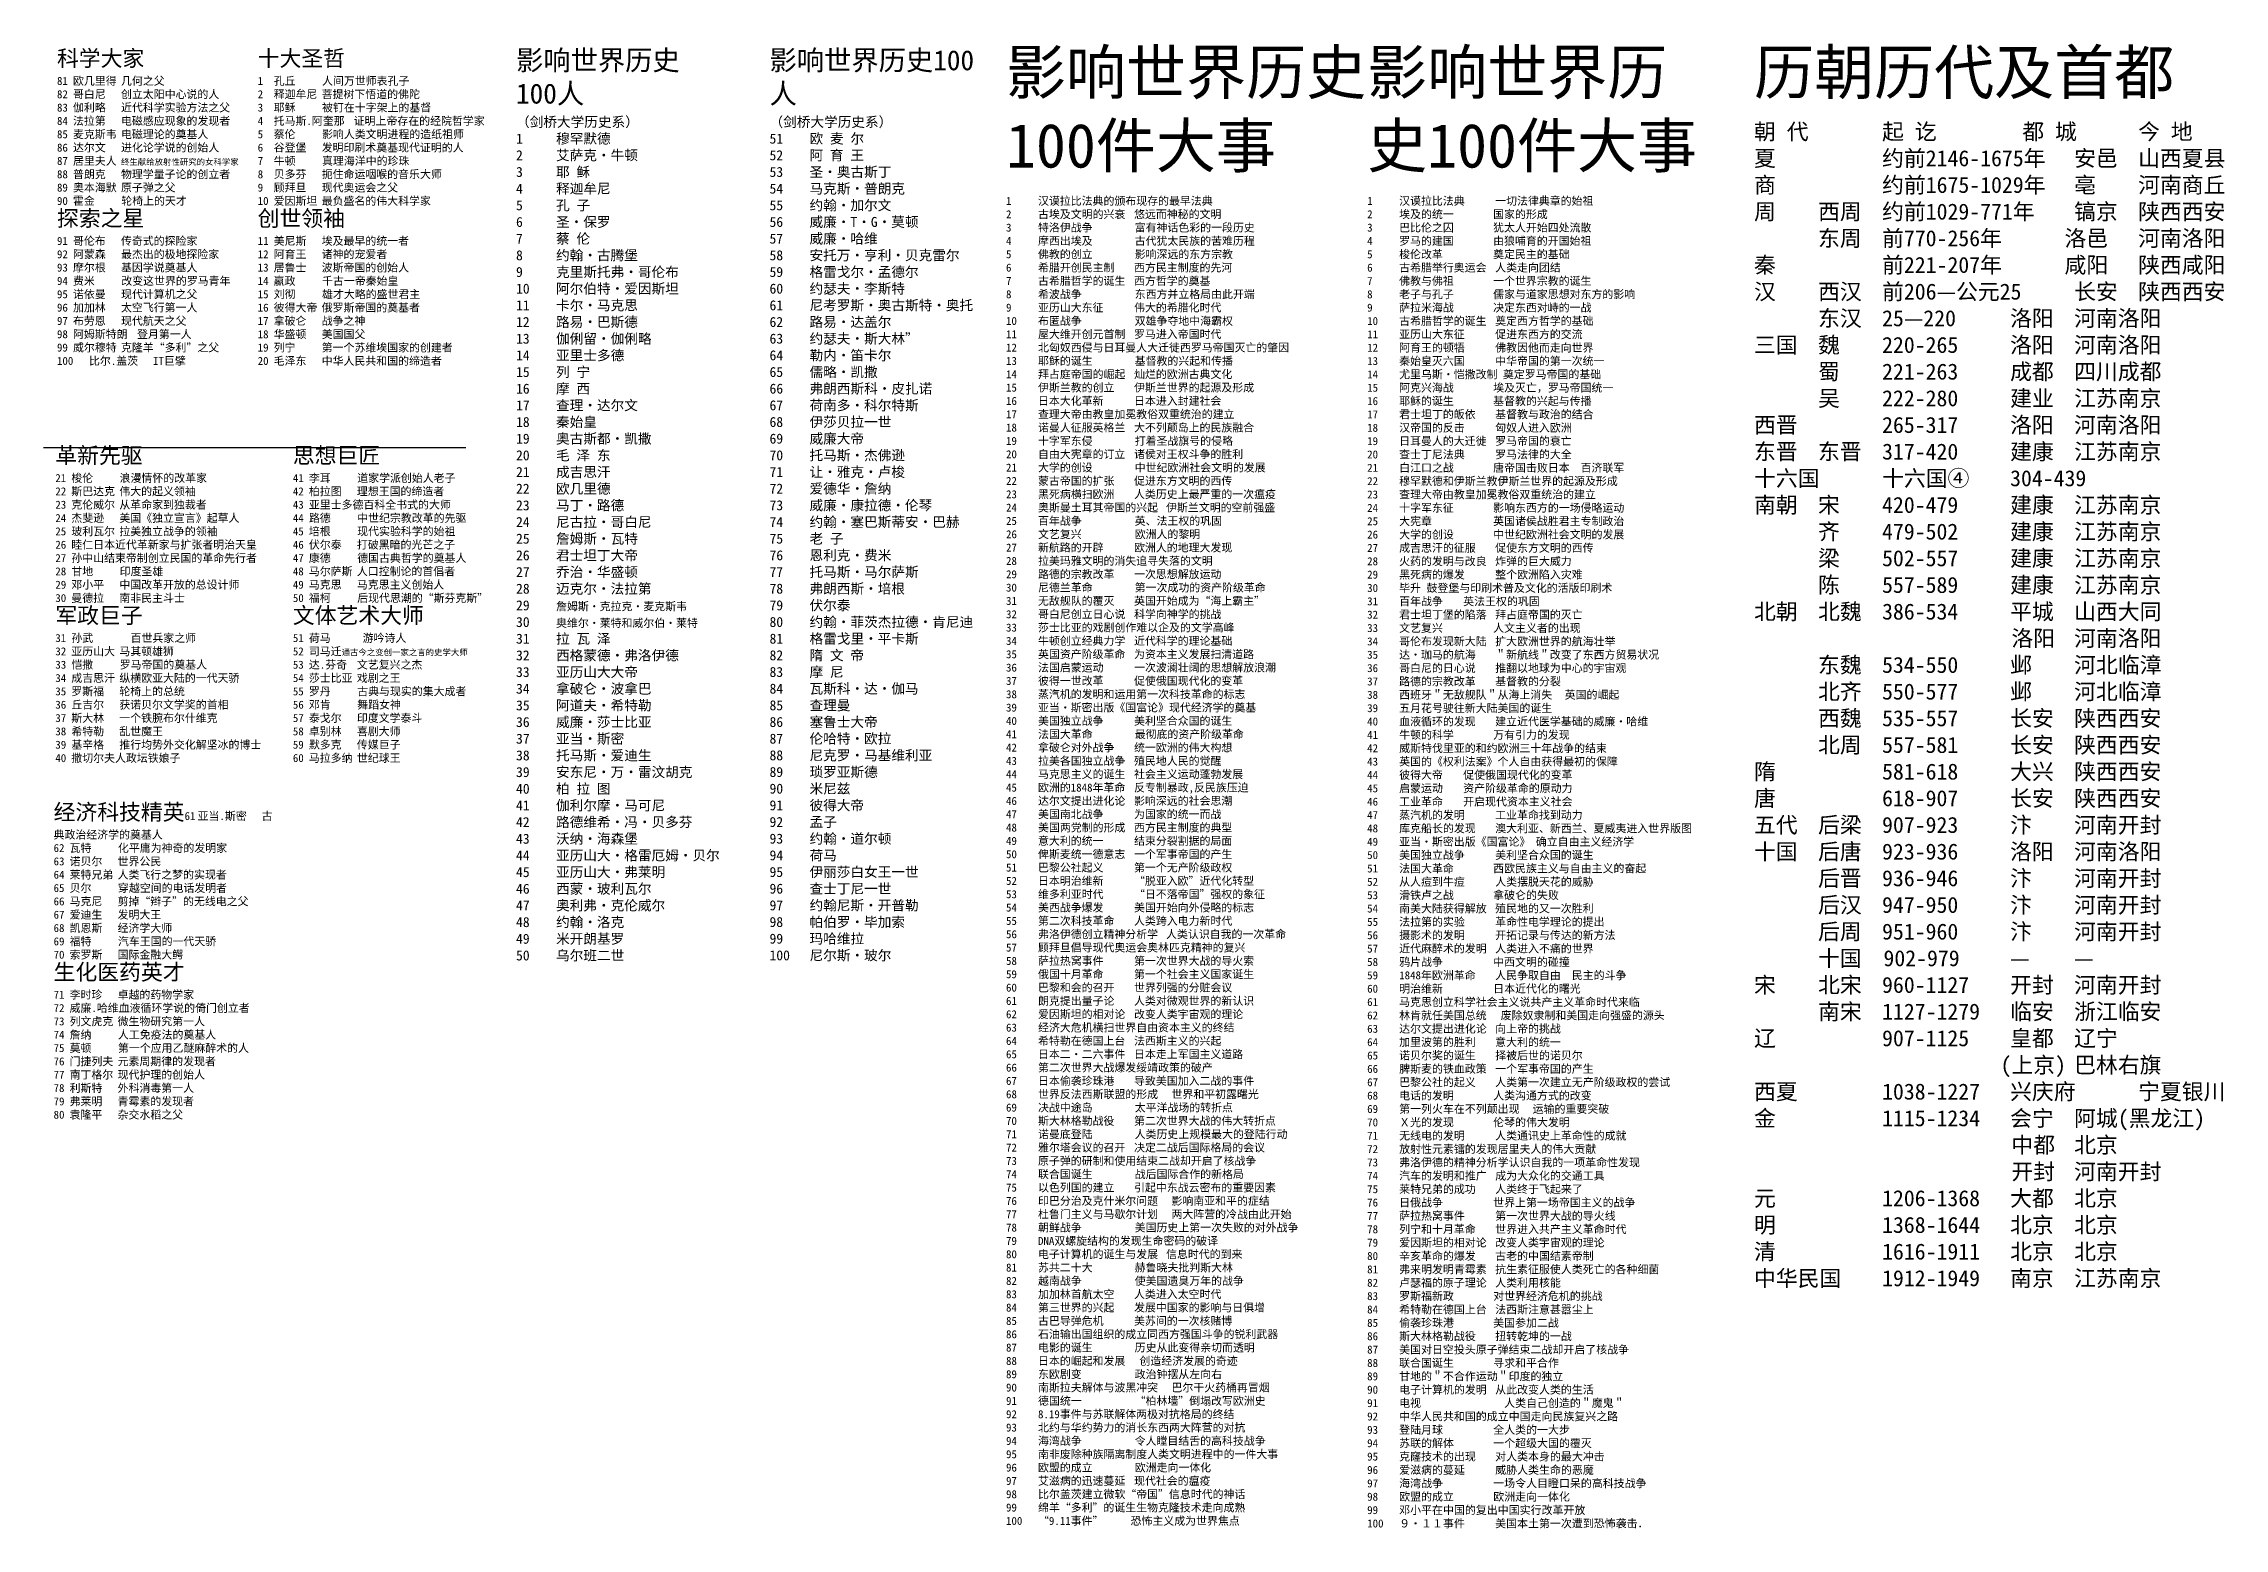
# Model space of a CAD drawing. Header units: millimetres. Extents: x 832 to 8037, y -157 to 740.
# Drawn here: x 7492 to 8037, y 202 to 573 of the extents above; entities that cross this region are included whole.
import ezdxf

# ---------------------------------------------------------------- set-up
doc = ezdxf.new("R2010")
doc.units = ezdxf.units.MM
doc.header["$LTSCALE"] = 0.3
doc.layers.add('event', color=7, linetype='Continuous')
doc.styles.get("Standard").update_dxf_attribs({"font": ''})
doc.styles.get('Standard').set_extended_font_data('SimSun')

msp = doc.modelspace()

# ---------------------------------------------------------------- linework, layer by layer
at = {"layer": 'event'}
msp.add_line((7492.112, 472.006), (7597.641, 472.006), dxfattribs=at)

# ---------------------------------------------------------------- texts
at = {"layer": 'event', "attachment_point": 1}
for s, insert, char_height, width in [('{\\fSimSun|b0|i0|c134|p2;\\H5.5x;影响世界历史100件大事\\P\\H0.1818x;1^I\\C1;汉谟拉比法典的颁布\\C256;现存的最早法典\\P2^I\\C1;古埃及文明的兴衰^I\\C256;悠远而神秘的文明\\P3^I\\C1;特洛伊战争^I\\C256;      富有神话色彩的一段历史\\P4^I\\C1;摩西出埃及\\C256;^I      古代犹太民族的苦难历程\\P5^I\\C1;佛教的创立^I\\C256;      影响深远的东方宗教\\P6^I\\C1;希腊开创民主制\\C256;^I西方民主制度的先河\\P7^I\\C1;古希腊哲学的诞生^I\\C256;西方哲学的奠基\\P8^I\\C1;希波战争\\C256;^I      东西方并立格局由此开端\\P9^I\\C1;亚历山大东征\\C256;^I伟大的希腊化时代\\P10^I\\C1;布匿战争\\C256;^I      双雄争夺地中海霸权\\P11^I\\C1;屋大维开创元首制^I\\C256;罗马进入帝国时代\\P12^I\\C1;北匈奴西侵与日耳曼人大迁徙\\C256;西罗马帝国灭亡的肇因\\P13^I\\C1;耶稣的诞生\\C256;^I      基督教的兴起和传播\\P14^I\\C1;拜占庭帝国的崛起\\C256;^I灿烂的欧洲古典文化\\P15^I\\C1;伊斯兰教的创立^I\\C0;伊斯兰世界的起源及形成\\P\\C256;16\\C1;^I日本大化革新^I\\C256;日本进入封建社会\\P17^I\\C1;查理大帝由教皇加冕\\C256;教俗双重统治的建立\\P18^I\\C1;诺曼人征服英格兰\\C256;^I大不列颠岛上的民族融合\\P19^I\\C1;十字军东侵^I\\C256;      打着圣战旗号的侵略\\P20^I\\C1;自由大宪章的订立^I\\C256;诸侯对王权斗争的胜利\\P21^I\\C1;大学的创设^I\\C256;      中世纪欧洲社会文明的发展\\P22^I\\C1;蒙古帝国的扩张^I\\C256;促进东方文明的西传\\P23^I\\C1;黑死病横扫欧洲\\C256;^I人类历史上最严重的一次瘟疫\\P24^I\\C1;奥斯曼土耳其帝国的兴起^I\\C256;伊斯兰文明的空前强盛\\P25^I\\C1;百年战争^I\\C256;      英、法王权的巩固\\P26^I\\C1;文艺复兴\\C256;^I      欧洲人的黎明\\P27^I\\C1;新航路的开辟\\C256;^I欧洲人的地理大发现\\P28^I\\C1;拉美玛雅文明的消失\\C256;追寻失落的文明\\P29^I\\C1;路德的宗教改革\\C256;^I一次思想解放运动\\P30^I\\C5;尼德兰革命^I\\C256;      第一次成功的资产阶级革命\\P31^I\\C5;无敌舰队的覆灭^I\\C256;英国开始成为“海上霸主”\\P32^I\\C5;哥白尼创立日心说^I\\C256;科学向神学的挑战\\P33^I\\C5;莎士比亚的戏剧创作\\C256;难以企及的文学高峰\\P34^I\\C5;牛顿创立经典力学^I\\C256;近代科学的理论基础\\P35^I\\C5;英国资产阶级革命^I\\C256;为资本主义发展扫清道路\\P36^I\\C5;法国启蒙运动\\C256;^I一次波澜壮阔的思想解放浪潮\\P37^I\\C5;彼得一世改革\\C256;^I促使俄国现代化的变革\\P38^I\\C5;蒸汽机的发明和运用\\C256;第一次科技革命的标志\\P39^I\\C5;亚当·斯密出版《国富论》\\C256;现代经济学的奠基\\P40^I\\C5;美国独立战争\\C256;^I美利坚合众国的诞生\\P41^I\\C5;法国大革命^I\\C256;      最彻底的资产阶级革命\\P42^I\\C5;拿破仑对外战争^I\\C256;统一欧洲的伟大构想\\P43^I\\C5;拉美各国独立战争^I\\C256;殖民地人民的觉醒\\P44^I\\C5;马克思主义的诞生^I\\C256;社会主义运动蓬勃发展\\P45^I\\C5;欧洲的1848年革命^I\\C256;反专制暴政,反民族压迫\\P46^I\\C5;达尔文提出进化论^I\\C256;影响深远的社会思潮\\P47^I\\C5;美国南北战争^I\\C256;为国家的统一而战\\P48^I\\C5;美国两党制的形成^I\\C256;西方民主制度的典型\\P49^I\\C5;意大利的统一\\C256;^I结束分裂割据的局面\\P50^I\\C5;俾斯麦统一德意志^I\\C256;一个军事帝国的产生\\P51^I\\C5;巴黎公社起义^I\\C256;第一个无产阶级政权\\P52^I\\C5;日本明治维新^I\\C256;“脱亚入欧”近代化转型\\P53^I\\C5;维多利亚时代\\C256;^I“日不落帝国”强权的象征\\P54^I\\C5;美西战争爆发^I\\C256;美国开始向外侵略的标志\\P55^I\\C5;第二次科技革命^I\\C256;人类跨入电力新时代\\P56^I\\C5;弗洛伊德创立精神分析学^I\\C256;人类认识自我的一次革命\\P57^I\\C5;顾拜旦倡导现代奥运会\\C256;奥林匹克精神的复兴\\P58^I\\C5;萨拉热窝事件^I\\C256;第一次世界大战的导火索\\P59^I\\C5;俄国十月革命^I\\C256;第一个社会主义国家诞生\\P60^I\\C5;巴黎和会的召开^I\\C256;世界列强的分赃会议\\P61^I\\C5;朗克提出量子论\\C256;^I人类对微观世界的新认识\\P62^I\\C4;爱因斯坦的相对论^I\\C256;改变人类宇宙观的理论\\P63^I\\C3;经济大危机横扫世界\\C256;自由资本主义的终结\\P64^I\\C6;希特勒在德国上台^I\\C256;法西斯主义的兴起\\P65^I\\C2;日本二·二六事件^I\\C256;日本走上军国主义道路\\P66^I\\C1;第二次世界大战爆发\\C256;绥靖政策的破产\\P67^I\\C5;日本偷袭珍珠港^I\\C256;导致美国加入二战的事件\\P68^I\\C5;世界反法西斯联盟的形成^I\\C256; 世界和平初露曙光\\P69^I\\C5;决战中途岛^I\\C256;      太平洋战场的转折点\\P70^I\\C5;斯大林格勒战役^I\\C256;第二次世界大战的伟大转折点\\P71^I\\C5;诺曼底登陆^I\\C256;      人类历史上规模最大的登陆行动\\P72^I\\C5;雅尔塔会议的召开^I\\C256;决定二战后国际格局的会议\\P73^I\\C5;原子弹的研制和使用\\C256;结束二战却开启了核战争\\P74^I\\C5;联合国诞生^I\\C256;      战后国际合作的新格局\\P75^I\\C5;以色列国的建立^I\\C256;引起中东战云密布的重要因素\\P76^I\\C5;印巴分治及克什米尔问题^I\\C256; 影响南亚和平的症结\\P77^I\\C5;杜鲁门主义与马歇尔计划^I\\C256; 两大阵营的冷战由此开始\\P78^I\\C5;朝鲜战争^I\\C256;      美国历史上第一次失败的对外战争\\P79^I\\C5;DNA双螺旋结构的发现\\C256;生命密码的破译\\P80^I\\C5;电子计算机的诞生与发展^I\\C256;信息时代的到来\\P81^I\\C5;苏共二十大^I\\C256;      赫鲁晓夫批判斯大林\\P82^I\\C5;越南战争\\C256;^I      使美国遗臭万年的战争\\P83^I\\C5;加加林首航太空^I\\C256;人类进入太空时代\\P84^I\\C5;第三世界的兴起^I\\C256;发展中国家的影响与日俱增\\P85^I\\C5;古巴导弹危机^I\\C256;美苏间的一次核赌博\\P86^I\\C5;石油输出国组织的成立\\C256;同西方强国斗争的锐利武器\\P87^I\\C5;电影的诞生^I\\C256;      历史从此变得亲切而透明\\P88^I\\C5;日本的崛起和发展^I\\C256; 创造经济发展的奇迹\\P89^I\\C5;东欧剧变^I\\C256;      政治钟摆从左向右\\P90^I\\C5;南斯拉夫解体与波黑冲突^I\\C256; 巴尔干火药桶再冒烟\\P91^I\\C5;德国统一^I\\C256;      “柏林墙”倒塌改写欧洲史\\P92^I\\C5;8.19事件与苏联解体\\C256;两极对抗格局的终结\\P93^I\\C5;北约与华约势力的消长\\C256;东西两大阵营的对抗\\P94^I\\C5;海湾战争^I\\C256;      令人瞠目结舌的高科技战争\\P95^I\\C5;南非废除种族隔离制度\\C256;人类文明进程中的一件大事\\P96^I\\C5;欧盟的成立^I\\C256;      欧洲走向一体化\\P97^I\\C5;艾滋病的迅速蔓延^I\\C256;现代社会的瘟疫\\P98^I\\C5;比尔盖茨建立微软“帝国”\\C256;信息时代的神话\\P99^I\\C5;绵羊“多利”的诞生\\C256;生物克隆技术走向成熟\\P100^I\\C5;“9.11事件”\\C256;     恐怖主义成为世界焦点}', (7732.64, 571.294), 2, 90.25999), ('{\\fSimSun|b0|i0|c134|p2;\\H5.5x;\\C5;影响世界历史100件大事\\H0.1818x;\\P1^I汉谟拉比法典\\C256;^I一切法律典章的始祖\\P2^I\\C5;埃及的统一^I\\H0.9167x;\\C256;      \\H1.091x;国家的形成\\P3^I\\C5;巴比伦之囚\\C256;^I\\H0.9167x;      \\H1.091x;犹太人开始四处流散\\P4^I\\C5;罗马的建国^I\\H0.9167x;\\C256;      \\H1.091x;由狼哺育的开国始祖\\P5^I\\C5;梭伦改革^I\\H0.9167x;\\C256;      \\H1.091x;奠定民主的基础\\P6^I\\C5;古希腊举行奥运会^I\\C256;人类走向团结\\P\\C5;7\\C256;^I\\C5;佛教与佛祖\\C256;^I\\H0.9167x;      \\H1.091x;一个世界宗教的诞生\\P8^I\\C5;老子与孔子^I\\H0.9167x;\\C256;      \\H1.091x;儒家与道家思想对东方的影响\\P9^I\\C5;萨拉米海战^I\\H0.9167x;\\C256;      \\H1.091x;决定东西对峙的一战\\P\\C5;10^I古希腊哲学的诞生^I\\C256;奠定西方哲学的基础\\P\\C5;11^I亚历山大东征^I\\C256;促进东西方的交流\\P12^I\\C5;阿育王的顿牾^I\\C256;佛教因他而走向世界\\P13^I\\C5;秦始皇灭六国^I\\C256;中华帝国的第一次统一\\P14^I\\C5;尤里乌斯·恺撒改制\\C256; 奠定罗马帝国的基础\\P15^I\\C5;阿克兴海战^I\\H0.9167x;\\C256;      \\H1.091x;埃及灭亡，罗马帝国统一\\P\\C5;16^I耶稣的诞生^I\\H0.9167x;\\C256;      \\H1.091x;基督教的兴起与传播\\P17^I\\C5;君士坦丁的皈依^I\\C256;基督教与政治的结合\\P18^I\\C5;汉帝国的反击^I\\C256;匈奴人进入欧洲\\P19^I\\C5;日耳曼人的大迁徙^I\\C256;罗马帝国的衰亡\\P20^I\\C5;查士丁尼法典^I\\C256;罗马法律的大全\\P21^I\\C5;白江口之战^I\\H0.9167x;\\C256;      \\H1.091x;唐帝国击败日本\u3000百济联军\\P\\C5;22^I穆罕默德和伊斯兰教\\C256;伊斯兰世界的起源及形成\\P\\C5;23^I查理大帝由教皇加冕\\C256;教俗双重统治的建立\\P\\C5;24^I十字军东征\\C256;^I\\H0.9167x;      \\H1.091x;影响东西方的一场侵略运动\\P\\C5;25^I大宪章\\C256;^I\\H0.9167x;      \\H1.091x;英国诸侯战胜君主专制政治\\P\\C5;26^I大学的创设\\C256;^I\\H0.9167x;      \\H1.091x;中世纪欧洲社会文明的发展\\P\\C5;27^I成吉思汗的征服\\C256;^I促使东方文明的西传\\P28^I\\C5;火药的发明与改良^I\\C256;炸弹的巨大威力\\P29^I\\C5;黑死病的爆发^I\\C256;整个欧洲陷入灾难\\P30^I\\C5;毕升 鼓登堡与印刷术\\C256;普及文化的活版印刷术\\P\\C5;31^I百年战争\\C256;^I英法王权的巩固\\P32^I\\C5;君士坦丁堡的陷落^I\\C256;拜占庭帝国的灭亡\\P\\C5;33^I文艺复兴\\C256;^I\\H0.9167x;      \\H1.091x;人文主义者的出现\\P\\C5;34^I哥伦布发现新大陆^I\\C1;扩大欧洲世界的航海壮举\\C256;\\P35^I\\C5;达·珈马的航海^I\\C1;＂新航线＂改变了东西方贸易状况\\C256;\\P\\C5;36^I哥白尼的日心说^I\\C1;推翻以地球为中心的宇宙观\\P\\C5;37^I路德的宗教改革^I\\C1;基督教的分裂\\C256;\\P38^I\\C5;西班牙＂无敌舰队＂从海上消失^I\\C256; \\C1;英国的崛起\\P\\C256;39^I\\C5;五月花号驶往新大陆\\C256;美国的诞生\\P40^I\\C5;血液循环的发现^I\\C256;建立近代医学基础的威廉·哈维\\P\\C5;41^I牛顿的科学^I\\H0.9167x;\\C256;      \\H1.091x;万有引力的发现\\P42^I\\C5;威斯特伐里亚的和约\\C256;欧洲三十年战争的结束\\P43^I\\C5;英国的《权利法案》\\C256;个人自由获得最初的保障\\P\\C5;44^I彼得大帝^I\\C256;促使俄国现代化的变革\\P45^I\\C5;启蒙运动^I\\C256;资产阶级革命的原动力\\P46^I\\C5;工业革命^I\\C256;开启现代资本主义社会\\P\\C5;47^I蒸汽机的发明^I\\C256;工业革命找到动力\\P48^I\\C5;库克船长的发现\\C256;^I澳大利亚、新西兰、夏威夷进入世界版图\\P\\C5;49^I亚当·斯密出版《国富论\\C256;》 确立自由主义经济学\\P\\C5;50^I美国独立战争\\C256;^I美利坚合众国的诞生\\P\\C5;51^I法国大革命\\C256;^I\\H0.9167x;      \\H1.091x;西欧民族主义与自由主义的奋起\\P\\C5;52^I从人痘到牛痘\\C256;^I人类摆脱天花的威胁\\P53^I\\C5;滑铁卢之战^I\\H0.9167x;\\C256;      \\H1.091x;拿破仑的失败\\P\\C5;54^I南美大陆获得解放^I\\C256;殖民地的又一次胜利\\P55^I\\C5;法拉第的实验^I\\C256;革命性电学理论的提出\\P56^I\\C5;摄影术的发明^I\\C256;开拓记录与传达的新方法\\P57^I\\C5;近代麻醉术的发明^I\\C256;人类进入不痛的世界\\P58^I\\C5;鸦片战争\\C256;^I\\H0.9167x;      \\H1.091x;中西文明的碰撞\\P59^I\\C5;1848年欧洲革命^I\\C256;人民争取自由\u3000民主的斗争\\P\\C5;60^I明治维新^I\\H0.9167x;\\C256;      \\H1.091x;日本近代化的曙光\\P\\C5;61^I马克思创立科学社会主义说\\C256;共产主义革命时代来临\\P62^I\\C5;林肯就任美国总统^I\\C256; 废除奴隶制和美国走向强盛的源头\\P63^I\\C5;达尔文提出进化论\\C256;^I向上帝的挑战\\P64^I\\C5;加里波第的胜利^I\\C256;意大利的统一\\P65^I\\C5;诺贝尔奖的诞生^I\\C256;择被后世的诺贝尔\\P\\C5;66^I脾斯麦的铁血政策^I\\C256;一个军事帝国的产生\\P\\C5;67^I巴黎公社的起义\\C256;^I人类第一次建立无产阶级政权的尝试\\P68^I\\C5;电话的发明^I\\H0.9167x;\\C256;      \\H1.091x;人类沟通方式的改变\\P69^I\\C5;第一列火车在不列颠出现^I\\C256; 运输的重要突破\\P70^I\\C5;Ｘ光的发现\\C256;^I\\H0.9167x;      \\H1.091x;伦琴的伟大发明\\P71^I\\C5;无线电的发明^I\\C256;人类通讯史上革命性的成就\\P72^I\\C5;放射性元素镭的发现\\C256;居里夫人的伟大贡献\\P\\C5;73^I弗洛伊德的精神分析学\\C256;认识自我的一项革命性发现\\P74^I\\C5;汽车的发明和推广^I\\C256;成为大众化的交通工具\\P75^I\\C5;莱特兄弟的成功^I\\C256;人类终于飞起来了\\P76^I\\C5;日俄战争^I\\H0.9167x;\\C256;      \\H1.091x;世界上第一场帝国主义的战争\\P\\C5;77^I萨拉热窝事件\\C256;^I第一次世界大战的导火线\\P\\C5;78^I列宁和十月革命^I\\C256;世界进入共产主义革命时代\\P\\C5;79^I爱因斯坦的相对论^I\\C256;改变人类宇宙观的理论\\P80^I\\C5;辛亥革命的爆发^I\\C256;古老的中国结素帝制\\P81^I\\C5;弗来明发明青霉素^I\\C256;抗生素征服使人类死亡的各种细菌\\P82^I\\C5;卢瑟福的原子理论^I\\C256;人类利用核能\\P83^I\\C5;罗斯福新政^I\\H0.9167x;\\C256;      \\H1.091x;对世界经济危机的挑战\\P84^I\\C5;希特勒在德国上台^I\\C256;法西斯注意甚嚣尘上\\P\\C5;85^I偷袭珍珠港\\C256;^I\\H0.9167x;      \\H1.091x;美国参加二战\\P\\C5;86^I斯大林格勒战役^I\\C256;扭转乾坤的一战\\P\\C5;87^I美国对日空投头原子弹\\C256;结束二战却开启了核战争\\P\\C5;88^I联合国诞生\\C256;^I\\H0.9167x;      \\H1.091x;寻求和平合作\\P89^I\\C5;甘地的＂不合作运动＂\\C256;印度的独立\\P\\C5;90^I电子计算机的发明^I\\C256;从此改变人类的生活\\P91^I\\C5;电视\\C256;\u3000^I\u3000\\H0.9167x;      \\H1.091x;人类自己创造的＂魔鬼＂\\P92^I\\C5;中华人民共和国的成立\\C256;中国走向民族复兴之路\\P93^I\\C5;登陆月球^I\\H0.9167x;\\C256;      \\H1.091x;全人类的一大步\\P94^I\\C5;苏联的解体^I\\H0.9167x;\\C256;      \\H1.091x;一个超级大国的覆灭\\P95^I\\C5;克窿技术的出现^I\\C256;对人类本身的最大冲击\\P\\C5;96^I爱滋病的蔓延^I\\C256;威胁人类生命的恶魔\\P\\C5;97^I海湾战争\\C256;^I\\H0.9167x;      \\H1.091x;一场令人目瞪口呆的高科技战争\\P\\C5;98^I欧盟的成立^I\\H0.9167x;\\C256;      \\H1.091x;欧洲走向一体化\\P99^I\\C5;邓小平在中国的复出\\C256;中国实行改革开放\\P\\C5;100^I９·１１事件\\C256;^I美国本土第一次遭到恐怖袭击．}', (7822.9, 571.294), 2, 84.86766), ('{\\fSimSun|b0|i0|c134|p2;\\H2.75x;历朝历代及首都\\P\\H0.3636x;朝 代^I^I起 讫^I       都 城^I今 地\\P夏^I^I约前2146-1675年^I安邑^I山西夏县\\P商^I^I约前1675-1029年^I亳^I河南商丘\\P周^I西周^I约前1029-771年^I镐京^I陕西西安\\P^I东周^I前770-256年^I     洛邑^I河南洛阳\\P秦^I^I前221-207年^I     咸阳^I陕西咸阳\\P汉^I西汉^I前206—公元25^I长安^I陕西西安\\P^I东汉^I25—220^I洛阳^I河南洛阳\\P三国^I魏^I220-265^I洛阳^I河南洛阳\\P^I蜀^I221-263^I成都^I四川成都\\P^I吴^I222-280^I建业^I江苏南京\\P西晋^I^I265-317^I洛阳^I河南洛阳\\P东晋^I东晋^I317-420^I建康^I江苏南京\\P十六国^I十六国④^I304-439\\P南朝^I宋^I420-479^I建康^I江苏南京\\P^I齐^I479-502^I建康^I江苏南京\\P^I梁^I502-557^I建康^I江苏南京\\P^I陈^I557-589^I建康^I江苏南京\\P北朝^I北魏^I386-534^I平城^I山西大同\\P^I^I^I      洛阳^I河南洛阳\\P^I东魏^I534-550^I邺^I河北临漳\\P^I北齐^I550-577^I邺^I河北临漳\\P^I西魏^I535-557^I长安^I陕西西安\\P^I北周^I557-581^I长安^I陕西西安\\P隋^I^I581-618^I大兴^I陕西西安\\P唐^I^I618-907^I长安^I陕西西安\\P五代^I后梁^I907-923^I汴^I河南开封\\P十国^I后唐^I923-936^I洛阳^I河南洛阳\\P^I后晋^I936-946^I汴^I河南开封\\P^I后汉^I947-950^I汴^I河南开封\\P^I后周^I951-960^I汴^I河南开封\\P^I十国  902-979^I—^I—\\P宋^I北宋^I960-1127^I开封^I河南开封\\P^I南宋^I1127-1279^I临安^I浙江临安\\P辽^I^I907-1125^I皇都^I辽宁\\P^I^I^I     (上京)^I巴林右旗\\P西夏^I^I1038-1227^I兴庆府^I宁夏银川\\P金^I^I1115-1234^I会宁^I阿城(黑龙江)\\P^I^I^I      中都^I北京\\P^I^I^I      开封^I河南开封\\P元^I^I1206-1368^I大都^I北京\\P明^I^I1368-1644^I北京^I北京\\P清^I^I1616-1911^I北京^I北京\\P中华民国^I1912-1949^I南京^I江苏南京}', (7919.589, 571.294), 4, 154.9519), ('{\\fSimSun|b0|i0|c134|p2;\\H4x;科学大家\\H0.25x;^I^I\\P\\H2x;81^I\\C5;欧几里得^I\\C256;几何之父\\P82^I哥白尼^I创立太阳中心说的人\\P83^I伽利略^I近代科学实验方法之父\\P84^I法拉第^I电磁感应现象的发现者\\P85^I\\C5;麦克斯韦\\C256;^I电磁理论的奠基人\\P86^I达尔文^I进化论学说的创始人\\P87^I\\C5;居里夫人\\C256;^I\\H0.75x;终生献给放射性研究的女科学家\\P\\H1.333x;88^I普朗克^I物理学量子论的创立者\\P89^I\\C5;奥本海默^I\\C256;原子弹之父\\P90^I霍金^I   轮椅上的天才\\P\\H2x;探索之星\\H0.25x;^I^I\\P\\H2x;91^I哥伦布^I传奇式的探险家\\P92^I阿蒙森^I最杰出的极地探险家\\P93^I摩尔根^I基因学说奠基人\\P94^I费米^I   改变这世界的罗马青年\\P95^I诺依曼^I现代计算机之父\\P96^I加加林^I太空飞行第一人\\P97^I布劳恩^I现代航天之父\\P98^I\\C5;阿姆斯特朗^I\\C256;登月第一人\\P99^I\\C5;威尔穆特^I\\C256;克隆羊“多利”之父\\P100^I\\C5;比尔.盖茨^I\\C256;IT巨擘}', (7495.452, 571.294), 1, 46.25557), ('{\\fSimSun|b0|i0|c134|p2;\\H4x;十大圣哲\\H0.25x;^I^I\\P\\H2x;1^I孔丘^I   人间万世师表孔子\\P2^I\\C5;释迦牟尼^I\\C256;菩提树下悟道的佛陀\\P3^I耶稣^I   被钉在十字架上的基督\\P4^I\\C5;托马斯.阿奎那^I\\C256;证明上帝存在的经院哲学家\\P5^I蔡伦^I   影响人类文明进程的造纸祖师\\P6^I谷登堡^I发明印刷术奠基现代证明的人\\P7^I牛顿^I   真理海洋中的珍珠\\P8^I贝多芬^I扼住命运咽喉的音乐大师\\P9^I顾拜旦^I现代奥运会之父\\P10^I\\C5;爱因斯坦\\C256;^I最负盛名的伟大科学家\\P\\H2x;创世领袖^I^I\\H0.25x;\\P\\H2x;11^I美尼斯^I埃及最早的统一者\\P12^I阿育王^I诸神的宠爱者\\P13^I居鲁士^I波斯帝国的创始人\\P14^I嬴政^I   千古一帝秦始皇\\P15^I刘彻^I   雄才大略的盛世君主\\P16^I\\C5;彼得大帝\\C256;^I俄罗斯帝国的奠基者\\P17^I拿破仑^I战争之神\\P18^I华盛顿^I美国国父\\P19^I列宁   ^I第一个苏维埃国家的创建者\\P20^I毛泽东^I中华人民共和国的缔造者}', (7545.613, 571.294), 1, 58.25237), ('{\\fSimSun|b0|i0|c134|p2;\\H2x;影响世界历史100人\\H2.2x;\\P\\H0.2273x;（剑桥大学历史系）^I\\P1^I穆罕默德\\P2^I艾萨克•牛顿\\P3^I耶 稣\\P4^I释迦牟尼\\P5^I孔 子\\P6^I圣•保罗\\P7^I蔡 伦\\P8^I约翰•古腾堡\\P9^I克里斯托弗•哥伦布\\P10^I阿尔伯特•爱因斯坦\\P11^I卡尔•马克思\\P12^I路易•巴斯德\\P13^I伽俐留•伽俐略\\P14^I亚里士多德\\P15^I列 宁\\P16^I摩 西\\P17^I查理•达尔文\\P18^I秦始皇\\P19^I奥古斯都•凯撒\\P20^I毛 泽 东\\P21^I成吉思汗\\P22^I欧几里德\\P23^I马丁•路德\\P24^I尼古拉•哥白尼\\P25^I詹姆斯•瓦特\\P26^I君士坦丁大帝\\P27^I乔治•华盛顿\\P28^I迈克尔•法拉第\\P29^I\\H0.8x;詹姆斯•克拉克•麦克斯韦\\H1.25x;\\P30^I\\H0.8x;奥维尔•莱特和威尔伯•莱特\\P\\H1.25x;31^I拉 瓦 泽\\P32^I西格蒙德•弗洛伊德\\P33^I亚历山大大帝\\P34^I拿破仑•波拿巴\\P35^I阿道夫•希特勒\\P36^I威廉•莎士比亚\\P37^I亚当•斯密\\P38^I托马斯•爱迪生\\P39^I安东尼•万•雷汶胡克\\P40^I柏 拉 图\\P41^I伽利尔摩•马可尼\\P42^I路德维希•冯•贝多芬\\P43^I沃纳•海森堡\\P44^I亚历山大•格雷厄姆•贝尔\\P45^I亚历山大•弗莱明\\P46^I西蒙•玻利瓦尔\\P47^I奥利弗•克伦威尔\\P48^I约翰•洛克\\P49^I米开朗基罗\\P50^I乌尔班二世}', (7610.182, 571.294), 2.5, 49.16058), ('{\\fSimSun|b0|i0|c134|p2;\\H2x;影响世界历史100人\\H0.5x;\\P（剑桥大学历史系）^I\\P51^I欧 麦 尔\\P52^I阿 育 王\\P53^I圣•奥古斯丁\\P54^I马克斯•普朗克\\P55^I约翰•加尔文\\P56^I威廉•T•G•莫顿\\P57^I威廉•哈维\\P58^I安托万•亨利•贝克雷尔\\P59^I格雷戈尔•孟德尔\\P60^I约瑟夫•李斯特\\P61^I尼考罗斯•奥古斯特•奥托\\P62^I路易•达盖尔\\P63^I约瑟夫•斯大林”\\P64^I勒内•笛卡尔\\P65^I儒略•凯撒\\P66^I弗朗西斯科•皮扎诺\\P67^I荷南多•科尔特斯\\P68^I伊莎贝拉一世\\P69^I威廉大帝\\P70^I托马斯•杰佛逊\\P71^I让•雅克•卢梭\\P72^I爱德华•詹纳\\P73^I威廉•康拉德•伦琴\\P74^I约翰•塞巴斯蒂安•巴赫\\P75^I老 子\\P76^I恩利克•费米\\P77^I托马斯•马尔萨斯\\P78^I弗朗西斯•培根\\P79^I伏尔泰\\P80^I约翰•菲茨杰拉德•肯尼迪\\P81^I格雷戈里•平卡斯\\P82^I隋 文 帝\\P83^I摩 尼\\P84^I瓦斯科•达•伽马\\P85^I查理曼\\P86^I塞鲁士大帝\\P87^I伦哈特•欧拉\\P88^I尼克罗•马基维利亚\\P89^I琐罗亚斯德\\P90^I米尼兹\\P91^I彼得大帝\\P92^I孟子\\P93^I约翰•道尔顿\\P94^I荷马\\P95^I伊丽莎白女王一世\\P96^I查士丁尼一世\\P97^I约翰尼斯•开普勒\\P98^I帕伯罗•毕加索\\P99^I玛哈维拉\\P100^I尼尔斯•玻尔}', (7673.535, 571.294), 2.5, 51.60274), ('\\pi-12,l12;{\\fSimSun|b0|i0|c134|p2;\\H4x;革新先驱^I^I\\H0.25x;\\P\\H2x;21^I\\C5;梭伦^I\\C256;   浪漫情怀的改革家\\P22^I\\C5;斯巴达克\\C256;^I伟大的起义领袖\\P23^I\\C5;克伦威尔^I\\C256;从革命家到独裁者\\P24^I\\C5;杰斐逊\\C256;^I美国《独立宣言》起草人\\P25^I\\C5;玻利瓦尔^I\\C256;拉美独立战争的领袖\\P26^I\\C5;睦仁\\C256;日本近代革新家与扩张者明治天皇\\P27^I\\C5;孙中山\\C256;结束帝制创立民国的革命先行者\\P28^I甘地^I   印度圣雄\\P29^I邓小平^I中国改革开放的总设计师\\P30^I曼德拉^I南非民主斗士\\P\\H2x;军政巨子\\H0.25x;^I^I\\P\\H2x;31^I孙武^I     百世兵家之师\\P32^I\\C5;亚历山大^I\\C256;马其顿雄狮\\P33^I恺撒^I   罗马帝国的奠基人\\P34^I\\C5;成吉思汗^I\\C256;纵横欧亚大陆的一代天骄\\P35^I罗斯福^I轮椅上的总统\\P36^I丘吉尔^I获诺贝尔文学奖的首相\\P37^I斯大林^I一个铁腕布尔什维克\\P38^I希特勒^I乱世魔王\\P39^I基辛格^I推行均势外交化解坚冰的博士\\P40^I\\C5;撒切尔夫人\\C256;政坛铁娘子}', (7495.04, 472.006), 1, 55.43379), ('{\\fSimSun|b0|i0|c134|p2;\\H4x;思想巨匠^I^I\\H0.25x;\\P\\H2x;41^I李耳^I   道家学派创始人老子\\P42^I柏拉图^I理想王国的缔造者\\P43^I\\C5;亚里士多德\\C256;百科全书式的大师\\P44^I路德^I   中世纪宗教改革的先驱\\P45^I培根^I   现代实验科学的始祖\\P46^I伏尔泰^I打破黑暗的光芒之子\\P47^I康德^I   德国古典哲学的奠基人\\P48^I\\C5;马尔萨斯^I\\C256;人口控制论的首倡者\\P49^I马克思^I马克思主义创始人\\P50^I福柯^I   后现代思潮的“斯芬克斯”\\H0.5x;\\P\\H4x;文体艺术大师\\P\\H0.5x;51^I\\C5;荷马^I\\C256;    游吟诗人\\H0.5x;\\P\\H2x;52^I\\C5;司马迁\\H0.75x;\\C256;通古今之变创一家之言的史学大师\\H1.333x;\\P53^I\\C5;达.芬奇\\C256;^I文艺复兴之杰\\P54^I\\C5;莎士比亚\\C256;^I戏剧之王\\P55^I罗丹^I   古典与现实的集大成者\\P56^I邓肯^I   舞蹈女神\\P57^I泰戈尔^I印度文学泰斗\\P58^I卓别林^I喜剧大师\\P59^I默多克^I传媒巨子\\P60^I\\C5;马拉多纳\\C256;^I世纪球王}', (7554.406, 472.006), 1, 50.62337), ('{\\fSimSun|b0|i0|c134|p2;\\H4x;经济科技精英\\H0.5x;61^I亚当.斯密^I古典政治经济学的奠基人\\P62^I瓦特^I   化平庸为神奇的发明家\\P63^I诺贝尔^I世界公民\\P64^I\\C5;莱特兄弟^I\\C256;人类飞行之梦的实现者\\P65^I贝尔^I   穿越空间的电话发明者\\P66^I马克尼^I剪掉“辫子”的无线电之父\\P67^I爱迪生^I发明大王\\P68^I凯恩斯^I经济学大师\\P69^I福特^I   汽车王国的一代天骄\\P70^I索罗斯^I国际金融大鳄\\P\\H2x;生化医药英才\\H0.25x;^I^I\\P\\H2x;71^I\\C5;李时珍^I\\C256;卓越的药物学家\\P72^I\\C5;威廉.哈维\\C256;血液循环学说的倚门创立者\\P73^I\\C5;列文虎克\\C256;^I微生物研究第一人\\P74^I詹纳^I   人工免疫法的奠基人\\P75^I莫顿^I   第一个应用乙醚麻醉术的人\\P76^I\\C5;门捷列夫\\C256;^I元素周期律的发现者\\P77^I\\C5;南丁格尔^I\\C256;现代护理的创始人\\P78^I利斯特^I外科消毒第一人\\P79^I弗莱明^I青霉素的发现者\\P80^I袁隆平^I杂交水稻之父}', (7494.605, 382.828), 1, 56.57208)]:
    msp.add_mtext(s, dxfattribs=dict(at, insert=insert, char_height=char_height, width=width))

doc.saveas('drawing.dxf')
